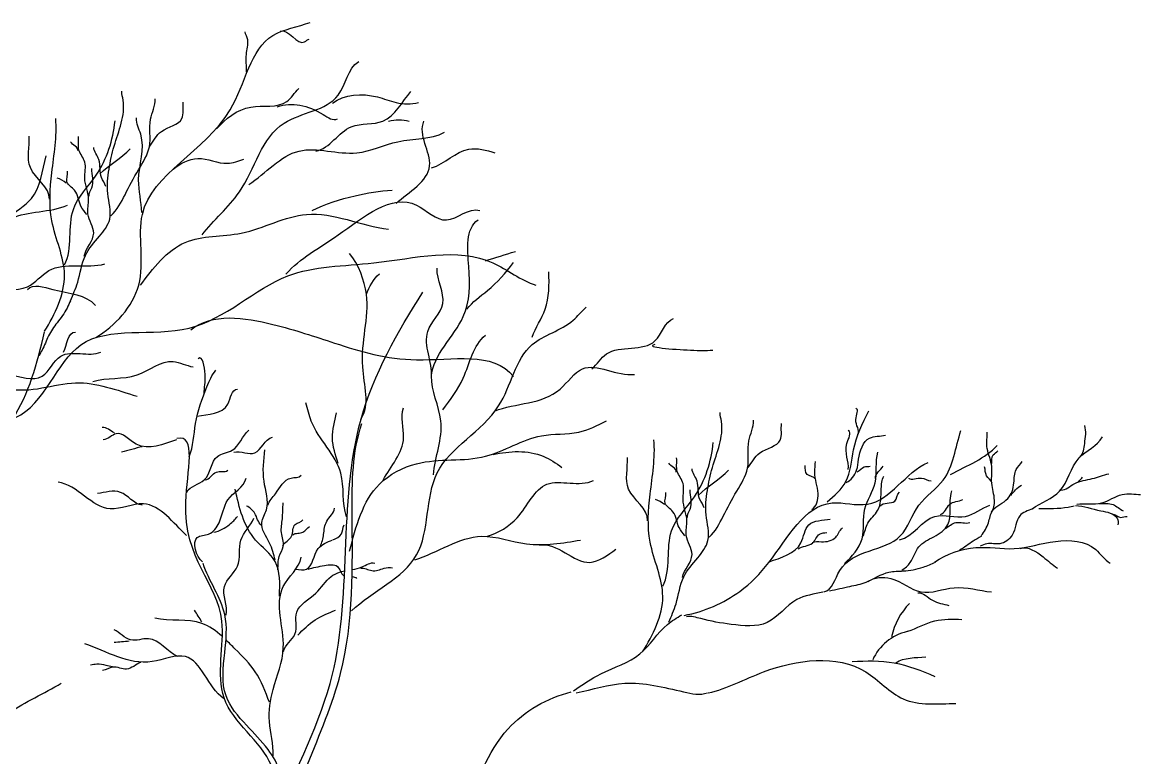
# Model space of a CAD drawing. Header units: millimetres. Extents: x 87938 to 265635, y 330093 to 434310.
# Drawn here: x 187852 to 189715, y 341878 to 343103 of the extents above; entities that cross this region are included whole.
import ezdxf

# ---------------------------------------------------------------- set-up
doc = ezdxf.new("R2010")
doc.units = ezdxf.units.MM

# ---------------------------------------------------------------- blocks, each defined once
blk = doc.blocks.new('A$C62A603CB')
for centre, radius, start, end in [((6370.6, 13398.2), 160, 135.3492, 168.1148), ((6276.7, 13328.6), 117.7, 102.7934, 156.1906)]:
    blk.add_arc(centre, radius, start, end)
for points, start_tangent, end_tangent in [([(4319.6, 14143.6), (4421.6, 14267.8), (4430.5, 14436.4), (4639.2, 14684.9), (4741.3, 14862.4), (4830, 14893.4)], (0.851487, 0.524376), (0.935395, 0.353605)), ([(4678, 14776), (4678, 14817), (4681.1, 14851.6), (4674.8, 14870.6)], (0.077744, 0.996973), (-0.207941, 0.978141)), ([(4758.4, 14872.1), (4816.7, 14846.9), (4827.8, 14853.2)], (0.923921, 0.382582), (0.999705, 0.024308)), ([(4572.6, 14387.6), (4661.3, 14489.7), (4767.9, 14653.8), (4896.6, 14720.4), (4945.4, 14800.3)], (0.602468, 0.798143), (0.844811, 0.535065)), ([(4259.7, 14230.6), (4276.4, 14274.7), (4294.8, 14338.7), (4328.2, 14384.2), (4352.6, 14425.3), (4348, 14486.2), (4351, 14544), (4363.2, 14598.7), (4384.6, 14708.3), (4381.5, 14729.6)], (0.342034, 0.939687), (0, 1)), ([(4607, 14639.9), (4688.4, 14691.8), (4774, 14704.8), (4802.5, 14735.9)], (0.654752, 0.755843), (0.707381, 0.706832)), ([(4843.4, 14587.2), (4927.7, 14645), (5003.2, 14658.3), (5069.8, 14729.2)], (0.98591, 0.167278), (0.65523, 0.755429)), ([(4882.8, 14700.9), (4989.8, 14715.9), (5034.3, 14702.6), (5087.5, 14702.6)], (0.774788, 0.632221), (0.969561, 0.244852)), ([(4355.7, 14432.9), (4389.1, 14483.1), (4421.1, 14542.5), (4447, 14597.3), (4450, 14662.7), (4460.7, 14711.4)], (0.721391, 0.692528), (-0.073914, 0.997265)), ([(4448.5, 14598.7), (4475.9, 14633.7), (4524.6, 14664.2), (4527.7, 14703.8)], (0.569705, 0.82185), (0.138227, 0.990401)), ([(4751.6, 14692.5), (4860.6, 14674.4), (4895.1, 14663.5)], (0.946177, 0.323651), (0.894596, 0.446876)), ([(4197.7, 14158.3), (4245, 14292.1), (4214.9, 14421.4), (4214.9, 14535.6), (4224, 14664.7)], (0.522515, 0.85263), (-0.084635, 0.996412)), ([(4245, 14316.2), (4266.1, 14448.4), (4320.2, 14529.5), (4365.3, 14658.8)], (0.464694, 0.885471), (0.106279, 0.994336)), ([(4429.2, 14440.5), (4421.5, 14518.3), (4426.6, 14627), (4416.3, 14665.9)], (-0.036167, 0.999346), (0.088923, 0.996038)), ([(5016.5, 14658.3), (5065.3, 14658.3)], (0.977951, 0.208836), (0.952402, -0.304846)), ([(5034.3, 14463), (5114.2, 14551.8), (5100.8, 14658.3)], (0.751609, 0.659609), (0.42775, 0.903897)), ([(4209, 14472.4), (4163.8, 14547.6), (4160.8, 14622.7)], (0.059701, 0.998216), (-0.066096, 0.997813)), ([(4291.7, 14337.1), (4314.5, 14391.8), (4300.9, 14437.5), (4302.3, 14472.5), (4293.3, 14522.7), (4293.3, 14560.7), (4279.5, 14589.6), (4278, 14621.6)], (0.207149, 0.978309), (-0.084778, 0.9964)), ([(4683.6, 14507.4), (4803.4, 14587.2), (4941, 14582.9), (5038.7, 14609.4), (5149.7, 14631.7)], (0.837343, 0.546679), (0.888063, 0.459722)), ([(4276.4, 14588.2), (4259.7, 14609.4)], (0.33789, 0.941186), (-0.387672, 0.921797)), ([(4343.5, 14502.9), (4332.8, 14524.2), (4326.7, 14566.8), (4314.5, 14595.7)], (-0.296315, 0.95509), (-0.107685, 0.994185)), ([(4329.1, 14532.5), (4401.4, 14592.6)], (0.702733, 0.711454), (0.683797, 0.729672)), ([(5118.6, 14547.3), (5207.4, 14591.7), (5269.6, 14582.9)], (0.963211, 0.268745), (0.951807, -0.306697)), ([(4109.1, 14426.5), (4166.5, 14474.1), (4201.4, 14575.8)], (0.707186, 0.707028), (0.276994, 0.960872)), ([(4504, 14544.2), (4562.6, 14569.6), (4632.8, 14557.9), (4671.9, 14567.6)], (0.780637, 0.624984), (0.947155, 0.320777)), ([(4297.8, 14436), (4284.1, 14455.8), (4268.9, 14493.8), (4250.7, 14513.6), (4252.1, 14539.4)], (-0.51487, 0.857268), (-0.181543, 0.983383)), ([(4303.9, 14480.1), (4310, 14499.9), (4310, 14545.5)], (-0.23863, 0.971111), (-0.014588, 0.999894)), ([(4249.1, 14510.5), (4227.7, 14522.7)], (-0.779975, 0.62581), (-0.966443, 0.256882)), ([(4772.3, 14294.4), (4896.6, 14387.6), (5083.1, 14458.6), (5154.1, 14423.1), (5234.1, 14445.3)], (0.672369, 0.740216), (0.94017, -0.340705)), ([(4834.4, 14445.3), (4936.6, 14480.8), (5025.3, 14494)], (0.883241, 0.468919), (0.999197, 0.040057)), ([(3864.4, 13901.9), (3883.4, 14041.8), (3969.3, 14169), (4042.4, 14340.6), (4118.7, 14426.5), (4252.3, 14458.2)], (0.120752, 0.992683), (0.91741, 0.397943)), ([(4426.1, 14267.8), (4532.6, 14369.8), (4665.8, 14392), (4821.2, 14436.4), (5016.5, 14400.9)], (0.58318, 0.812343), (0.991705, -0.128531)), ([(5123.2, 13816.5), (5141, 13945), (5118.8, 14051.3), (5194.2, 14193.1), (5207.4, 14312.7), (5229.7, 14423.4)], (0.083603, 0.996499), (0.819972, 0.572404)), ([(4128.7, 13952.8), (4284.1, 14125.8), (4541.5, 14165.7), (4776.8, 14289.9), (4981, 14321), (5265, 14321), (5367.2, 14267.8)], (0.909738, 0.415182), (0.955341, -0.295507)), ([(3956.6, 14140.3), (4067.8, 14254.8), (4156.9, 14264.3), (4207.8, 14302.5), (4341.3, 14318.4)], (0.707393, 0.706821), (0.964942, 0.262462)), ([(4950.4, 13949.4), (4954.9, 14073.4), (4963.7, 14246.3), (4923.8, 14343.7)], (0.560063, 0.82845), (-0.606707, 0.794926)), ([(5118.7, 14049.4), (5109.9, 14157.6), (5145.4, 14224.1), (5132.2, 14308.3)], (0.07454, 0.997218), (0.060644, 0.998159)), ([(5203, 14210.8), (5251.8, 14255.1), (5313.9, 14321.5)], (0.604718, 0.79644), (0.597984, 0.801508)), ([(5358.2, 14144.3), (5389.2, 14210.8), (5398, 14299.4)], (0.326759, 0.945108), (-0.0301, 0.999547)), ([(4156.9, 14257.9), (4217.2, 14257.9), (4319, 14219.8)], (0.715918, 0.698184), (0.672504, -0.740094)), ([(4963.7, 14246.3), (4994.8, 14295)], (0.379914, 0.925022), (0.783045, 0.621965)), ([(4697.8, 12601.5), (4746.8, 12985.3), (4877.4, 13320.1), (4951, 13948.9), (5098.1, 14251)], (-0.030885, 0.999523), (0.542086, 0.840323)), ([(4259.5, 14230.6), (4251, 14213.3), (4227.6, 14178.6), (4206.9, 14147.2), (4191.5, 14113), (4184.9, 14099.8)], (-0.533852, -0.845578), (-0.26797, -0.963427)), ([(4545.9, 14161.3), (4741.3, 14174.6), (4887.8, 14130.2), (5083.1, 14090.3), (5314, 14050.4)], (0.769691, 0.638416), (0.61188, -0.790951)), ([(4928.2, 13493), (5083.3, 13626), (5132.2, 13821), (5278.4, 13980.4), (5358.2, 14126.6), (5455.7, 14184.3), (5486.7, 14215.3)], (0.72156, 0.692352), (0.759343, 0.650691)), ([(5500, 14069), (5535.4, 14104.4), (5650.7, 14135.5), (5695, 14188.6)], (0.788267, 0.615333), (0.94177, 0.336258)), ([(4242.8, 14108.6), (4271.4, 14156.2)], (0.456307, 0.889822), (0.998955, -0.045695)), ([(5145.4, 13971.5), (5194.2, 14046.9), (5247.3, 14148.8)], (0.623705, 0.78166), (0.781061, 0.624455)), ([(4039.2, 14041.8), (4109.1, 14054.5), (4191.9, 14051.4), (4236.4, 14099), (4331.9, 14108.6)], (0.911847, 0.41053), (0.92083, 0.389963)), ([(5650.7, 14126.6), (5734.9, 14113.3), (5788.1, 14113.3)], (-0.977629, -0.210337), (0.999054, 0.043488)), ([(4312.7, 14038.6), (4417.7, 14054.5), (4503.6, 14086.3), (4551.2, 14073.6)], (0.954335, 0.298739), (0.989551, -0.144181)), ([(4577.8, 14010), (4579.8, 14055.7), (4563.3, 14093)], (-0.016915, 0.999857), (-0.76783, -0.640654)), ([(5268.4, 13968.1), (5424.6, 14020.3), (5477.8, 14069), (5602, 14055.7)], (0.926561, 0.376146), (0.99111, 0.133044)), ([(4541.8, 13859.7), (4556.9, 13938.5), (4584.1, 14026.3), (4605.4, 14065.7)], (0.396296, 0.918123), (0.637572, 0.770391)), ([(3864.4, 13854.3), (3947, 13956), (4039.2, 14041.8), (4109.1, 14022.7), (4271.4, 14035.5), (4417.7, 14003.6)], (0.26931, 0.963054), (0.955817, -0.293961)), ([(4561.2, 13956), (4633.9, 13985.1), (4656.6, 14020.4)], (0.978584, 0.205848), (0.999432, 0.033698)), ([(4916.3, 13716.6), (4902.8, 13820.4), (4832.5, 13944.3), (4819.2, 13987.8)], (-0.321011, 0.947076), (-0.305037, 0.952341)), ([(5003.7, 13804.2), (5052.3, 13905.1), (5052.3, 13976)], (0.478605, 0.878031), (0.360302, 0.932836)), ([(4896.1, 13843.8), (4882.8, 13904.1), (4892.9, 13964.4)], (-0.280368, 0.959893), (0.212041, 0.977261)), ([(5684, 13465.7), (5700.7, 13509.8), (5719.1, 13573.8), (5752.5, 13619.3), (5776.8, 13660.4), (5772.3, 13721.3), (5775.3, 13779.1), (5787.4, 13833.9), (5808.8, 13943.4), (5805.7, 13964.7)], (0.342034, 0.939687), (0, 1)), ([(6133.3, 13913), (6128.9, 13948.4), (6128.9, 13974.5)], (0.545181, 0.838318), (-0.957846, 0.287281)), ([(4363.8, 13916.6), (4334.7, 13929)], (-0.911359, 0.411613), (-0.981409, -0.191926)), ([(4536.2, 13775.4), (4577.8, 13804.5), (4608.9, 13860.5), (4644.2, 13875), (4683.7, 13922.8)], (0.438752, 0.898608), (0.764271, 0.644895)), ([(4722.4, 12643.6), (4740.9, 12869.5), (4823.8, 13127.5), (4902.3, 13344.1), (4929.9, 13726.7), (4952.9, 13938.6)], (-0.106884, 0.994271), (0.322678, 0.946509)), ([(5779.9, 13668), (5813.3, 13718.2), (5845.3, 13777.6), (5871.2, 13832.4), (5874.2, 13897.8), (5885, 13946.5)], (0.721391, 0.692528), (-0.073914, 0.997265)), ([(5872.8, 13833.9), (5900.1, 13868.8), (5948.8, 13899.3), (5951.9, 13938.9)], (0.569705, 0.82185), (0.138227, 0.990401)), ([(6662, 13859.9), (6673.6, 13891.3), (6673.6, 13933.6)], (0.817702, 0.575642), (-0.315976, 0.948767)), ([(4511.3, 13900), (4415.8, 13889.6), (4368, 13914.5), (4336.8, 13900)], (-0.954023, -0.299734), (-0.99904, -0.043801)), ([(4737.8, 12968.9), (4737.8, 13124.5), (4625, 13285.6), (4619.7, 13468), (4533.7, 13752.4), (4512.4, 13902.7)], (0.293486, 0.955963), (-0.961545, -0.274648)), ([(4648.4, 13870.9), (4698.2, 13868.8), (4739.8, 13906.2)], (0.97412, 0.226031), (0.971472, 0.237155)), ([(5621.2, 13395), (5669.2, 13527.2), (5639.2, 13656.5), (5639.2, 13770.7), (5648.2, 13899.8)], (0.522515, 0.85263), (-0.084635, 0.996412)), ([(6052.5, 13538), (6090.4, 13589), (6234.6, 13671.1), (6279, 13744.4), (6336.8, 13804.2), (6378.9, 13921.8)], (0.983822, 0.179149), (0.307988, 0.95139)), ([(6110.9, 13829.1), (6107.7, 13891.2), (6110.9, 13922.3)], (0.112322, 0.993672), (-0.846382, 0.532576)), ([(6106, 13798), (6130.6, 13827.4), (6135.5, 13853.5), (6161.7, 13904.2), (6199.3, 13910.8)], (0.893798, 0.448471), (0.967011, 0.254733)), ([(6450.6, 13728.6), (6458.8, 13755.7), (6452.4, 13796.5), (6451.5, 13841.7), (6440.7, 13884.3), (6441.6, 13917.8)], (0.76581, 0.643066), (-0.037069, 0.999313)), ([(6548.5, 13735.5), (6613.9, 13777.9), (6660.2, 13856.7), (6716, 13906.7)], (0.796112, 0.60515), (0.491849, 0.87068)), ([(4430.3, 13883.4), (4380.4, 13870.9)], (-0.98589, -0.167397), (-0.992734, -0.120327)), ([(5265.4, 13864.8), (5384.7, 13860.8), (5429.1, 13834.2)], (0.974796, 0.223097), (0.811691, -0.584088)), ([(5669.2, 13551.3), (5690.3, 13683.5), (5744.5, 13764.6), (5789.5, 13893.9)], (0.464694, 0.885471), (0.106279, 0.994336)), ([(6101.7, 13605.4), (6143.6, 13664.5), (6150.3, 13735.4), (6174.7, 13797.6), (6181.4, 13870.8)], (0.740367, 0.672203), (0.280106, 0.959969)), ([(6354.5, 13817.6), (6414.5, 13848.7), (6465.5, 13886.4)], (0.87421, 0.485548), (0.69396, 0.720013)), ([(6451.5, 13839.9), (6456.1, 13864.4), (6466.9, 13873.4)], (0.299612, 0.954061), (0.624514, 0.781014)), ([(5633.2, 13707.5), (5588, 13782.7), (5585, 13857.8)], (0.059701, 0.998216), (-0.066096, 0.997813)), ([(5700.7, 13823.3), (5684, 13844.5)], (0.33789, 0.941186), (-0.387672, 0.921797)), ([(5716, 13572.2), (5738.8, 13626.9), (5725.2, 13672.6), (5726.6, 13707.6), (5717.5, 13757.8), (5717.5, 13795.8), (5703.8, 13824.8), (5702.2, 13856.7)], (0.207149, 0.978309), (-0.084778, 0.9964)), ([(5720.4, 13482.1), (5852.7, 13539.2), (5921.9, 13608.3), (6072.2, 13749.6), (6156.4, 13746.6), (6300.7, 13845.8)], (0.981577, 0.191066), (0.920281, 0.391257)), ([(6024.3, 13734.2), (6038.9, 13771.8), (6030.8, 13822.5), (6032.5, 13848.7)], (0.85755, 0.5144), (0, 1)), ([(6427.1, 13672.4), (6444.3, 13702.3), (6454.2, 13731.3), (6490.5, 13760.2), (6505, 13797.4), (6510.5, 13829.1), (6525, 13848.1)], (0.67687, 0.736103), (0.58924, 0.807958)), ([(4579.8, 13804.5), (4606.8, 13823.2), (4633.9, 13827.3)], (0.997454, 0.071315), (0.806123, 0.591748)), ([(5767.8, 13738), (5757, 13759.3), (5750.9, 13801.9), (5738.8, 13830.8)], (-0.296315, 0.95509), (-0.107685, 0.994185)), ([(5753.4, 13767.6), (5825.7, 13827.7)], (0.702733, 0.711454), (0.683797, 0.729672)), ([(6032.5, 13806.1), (6012.8, 13817.6), (6007.9, 13838.8)], (-0.406001, 0.913873), (-0.071424, 0.997446)), ([(6132.2, 13824.1), (6148.6, 13835.6), (6163.3, 13837.2)], (0.919448, 0.393212), (0.917373, 0.398029)), ([(6175.4, 13808.2), (6194.2, 13837.2)], (-0.042728, 0.999087), (0.575865, 0.817545)), ([(6453.3, 13796.5), (6439.7, 13814.6), (6435.2, 13835.4)], (-0.192443, 0.981308), (-0.300911, 0.953652)), ([(6616.9, 13780.1), (6649.8, 13795.8), (6691.6, 13807.7), (6731.3, 13819)], (0.999964, 0.008427), (0.978397, 0.206737)), ([(4535.7, 13671.9), (4432.7, 13747.6), (4353.9, 13735.5), (4229.7, 13799.1)], (-0.731273, 0.682084), (-0.991098, 0.133136)), ([(4573.6, 13609.3), (4561.2, 13667.5), (4588.1, 13675.7), (4613.1, 13702.7), (4633.9, 13756.7), (4677.5, 13808.6)], (-0.791499, 0.611171), (0.253063, 0.96745)), ([(4728.8, 13744.5), (4747.3, 13771.7), (4784.3, 13808.9), (4808.4, 13815.4)], (0.358988, 0.933342), (0.683545, 0.729908)), ([(5251.8, 13670.3), (5322.7, 13714.6), (5393.6, 13794.3), (5504.5, 13803.2)], (0.950052, 0.312091), (0.892168, 0.451703)), ([(6145.9, 13670.9), (6157.6, 13701.7), (6180.7, 13731.6), (6189.4, 13783.7), (6195.1, 13813.6)], (0.421869, 0.906657), (0.442971, 0.896536)), ([(6254, 13808.8), (6284.9, 13808.8), (6308, 13802)], (0.809864, -0.586617), (0.994549, -0.104274)), ([(6497.8, 13767.5), (6523.1, 13791.9)], (0.590013, 0.807394), (0.87425, 0.485476)), ([(6658, 13801), (6668.4, 13811.4)], (0.730696, 0.682703), (0.326628, 0.945153)), ([(4429.6, 13744.6), (4378.1, 13774.9), (4323.6, 13771.8)], (-0.991693, 0.128628), (-0.985651, -0.168799)), ([(5722, 13671.1), (5708.3, 13690.9), (5693.2, 13728.9), (5674.9, 13748.7), (5676.3, 13774.6)], (-0.51487, 0.857268), (-0.181543, 0.983383)), ([(5728.1, 13715.2), (5734.2, 13735), (5734.2, 13780.6)], (-0.23863, 0.971111), (-0.014588, 0.999894)), ([(6187.5, 13742.2), (6221.3, 13753.8), (6232.8, 13775.1)], (0.439827, 0.898083), (0.778813, 0.627257)), ([(6238.1, 13589.9), (6258.1, 13607.8), (6278.9, 13645.4), (6314.5, 13669.4), (6348.1, 13698.7), (6353.2, 13731.1), (6357.4, 13778.2)], (0.865897, 0.500222), (0.295555, 0.955326)), ([(6654.5, 13746.7), (6713.9, 13749.8), (6763, 13769.7), (6806.8, 13769.7)], (0.987787, 0.155813), (0.999519, -0.031017)), ([(4713.5, 13696.6), (4698.2, 13724.9), (4678.5, 13742.3)], (-0.77662, 0.629969), (-0.915683, 0.401901)), ([(4752.7, 13590.8), (4756, 13622.4), (4765.8, 13646.4), (4761.5, 13679.1), (4763.6, 13711.8), (4765.8, 13750)], (0.114359, 0.993439), (0.094629, 0.995513)), ([(4854.1, 13646.4), (4861.8, 13674.7), (4869.4, 13706.3), (4888.1, 13736.9)], (0.410585, 0.911822), (0.094353, 0.995539)), ([(5673.4, 13745.6), (5652, 13757.8)], (-0.779975, 0.62581), (-0.966443, 0.256882)), ([(6232.4, 13662.2), (6316.7, 13717.7), (6390, 13717.7), (6447.8, 13744.4)], (0.982608, 0.185694), (0.945301, 0.326199)), ([(6330.1, 13722.1), (6352.3, 13746.5), (6383.4, 13757.7)], (0.975614, 0.219492), (0.900874, 0.43408)), ([(6651.6, 13743.5), (6712.1, 13731.1), (6750.7, 13713.3), (6752.7, 13697.6)], (0.998153, -0.060753), (-0.369543, -0.929214)), ([(6708.7, 13747.8), (6741, 13745.7), (6765.1, 13731.1)], (0.998838, 0.048184), (0.882538, -0.470242)), ([(4600.6, 13679.9), (4638, 13698.6), (4656.6, 13717.2)], (0.974504, 0.224372), (0.640405, 0.768037)), ([(4629.7, 13482.6), (4625.6, 13551.2), (4656.6, 13598.9), (4665.1, 13661.2), (4696.1, 13713.1)], (0.23094, 0.972968), (0.422586, 0.906323)), ([(4764.8, 13647.5), (4785.5, 13670.4), (4794.2, 13698.7), (4812.7, 13709.6)], (0.397709, 0.917512), (0.538788, 0.842442)), ([(5922.6, 13609.3), (5998, 13654.5), (6016.8, 13697.8), (6067.7, 13711)], (0.934837, 0.355077), (0.985014, 0.172476)), ([(6741.2, 13722.7), (6759, 13715.4), (6774.6, 13717.5)], (0.999537, 0.030434), (0.956588, -0.291444)), ([(4788.7, 13673.7), (4812.7, 13680.2), (4828, 13693.3)], (0.728522, 0.685022), (0.852513, 0.522705)), ([(4883.7, 13661.7), (4904.4, 13675.8), (4910.9, 13697.6)], (0.910695, 0.413079), (0.531181, 0.847258)), ([(6025.5, 13655.2), (6046.7, 13657.4), (6080.8, 13668), (6096.8, 13690.3)], (0.791751, 0.610843), (0.755548, 0.655094)), ([(6342.1, 13689.2), (6366.8, 13702.9), (6400.4, 13702.9)], (0.868141, 0.496317), (0.953192, 0.302366)), ([(5078.6, 13614.5), (5238.5, 13670.3), (5344.8, 13652.6), (5473.4, 13661.4)], (0.957865, 0.287217), (0.98646, 0.164003)), ([(5375.9, 13649.3), (5495.6, 13608.2), (5557.6, 13639.3)], (0.979414, 0.20186), (0.823661, 0.567083)), ([(5991.4, 13640.3), (6025.5, 13654.1), (6042.6, 13675.4), (6059.5, 13679.7)], (0.787205, 0.616691), (0.980602, 0.19601)), ([(6316.1, 13609.1), (6414.5, 13643.6), (6505.5, 13641.1), (6604, 13658.3), (6699.9, 13638.6), (6734.5, 13606.6)], (0.83978, 0.542927), (0.887846, -0.460142)), ([(6520.3, 13641.1), (6574.4, 13621.4), (6608.9, 13594.4)], (0.939194, 0.343386), (0.82238, -0.568938)), ([(4765.9, 13054.1), (4756.9, 13108.6), (4729.6, 13163.2), (4678.1, 13220.6), (4629.6, 13290.3), (4626.6, 13393.3), (4626.6, 13484.1), (4575.1, 13605.3)], (-0.423025, 0.906118), (-0.307228, 0.951636)), ([(4741.7, 13147.9), (4732.7, 13229.7), (4741.7, 13305.5), (4765.9, 13405.4), (4765.9, 13550.8), (4808.4, 13620.4)], (0.063203, 0.998001), (0.173952, 0.984754)), ([(4950.2, 13594.1), (4976.4, 13588.6), (5005.8, 13594.1), (5025.5, 13595.2)], (0.959338, 0.282261), (0.946561, -0.322526)), ([(6158, 13562.7), (6212.3, 13570), (6283.8, 13538), (6362.8, 13547.9), (6451.7, 13538)], (0.827181, 0.561936), (0.996096, -0.088278)), ([(6049.9, 13537.1), (5988.2, 13519.6), (5918.1, 13465.3), (5832.1, 13460.7), (5759.6, 13474.3), (5725.7, 13478.8)], (-0.977127, -0.212655), (-0.980577, -0.196135)), ([(6276.4, 13535.5), (6311, 13518.3), (6350.5, 13505.9)], (0.992329, 0.123624), (0.96851, -0.248973)), ([(6252.4, 13444.2), (6316.7, 13469.1), (6381, 13472.7)], (0.947682, 0.319215), (0.99981, -0.019506)), ([(4514.5, 13384.2), (4444.8, 13426.6), (4402.4, 13423.6), (4362.9, 13447.8)], (-0.918519, 0.395376), (-0.9226, 0.385758)), ([(4623.6, 13284.2), (4532.7, 13384.2), (4453.8, 13372.1), (4293.3, 13414.5)], (-0.810753, 0.585388), (-0.945863, 0.324565)), ([(5777.1, 13297.7), (5909.3, 13347.7), (6152.3, 13347.7), (6241.6, 13283.4), (6366.7, 13272.7)], (0.9777, 0.210005), (0.999706, 0.024244)), ([(4426.1, 13370.2), (4393, 13354.4), (4360.2, 13358.8), (4335.7, 13351.2)], (-0.91493, -0.403612), (-0.996534, -0.083188)), ([(6223.7, 13369.2), (6295.2, 13383.4)], (0.831963, 0.554831), (0.99666, 0.081662)), ([(3517.4, 13054.5), (3666.4, 13100), (3859.5, 13105.1), (4111.9, 13250.6), (4237.4, 13320.6)], (0.929455, 0.368937), (0.864049, 0.503408)), ([(5463.2, 13297.9), (5578.6, 13320.5), (5718.9, 13300.1), (5775.5, 13297.9)], (0.980374, 0.197148), (0.933913, 0.3575))]:
    blk.add_spline(points, degree=3, dxfattribs=dict(start_tangent=start_tangent, end_tangent=end_tangent))
for points, start_tangent in [([(5247.3, 14326), (5318.3, 14348.2)], (0.924268, 0.381743)), ([(6060.2, 13752.6), (6105.2, 13800.7), (6123.2, 13875.9), (6159.4, 13969)], (0.962971, 0.269606)), ([(4923.8, 13634.9), (4994.8, 13794.3), (5083.3, 13843.1), (5247.3, 13860.8), (5380.3, 13909.5), (5469, 13918.4), (5535.4, 13945)], (0.843778, 0.536692)), ([(4756.6, 13527.9), (4746.4, 13610.1), (4700, 13661.5), (4651.2, 13782.3)], (-0.086072, 0.996289)), ([(6550, 13735.4), (6519, 13719.1), (6501.3, 13673.4), (6471.7, 13652.7), (6440.8, 13652.7), (6424.6, 13646.9)], (-0.394347, -0.918962)), ([(5456.4, 13302.4), (5522, 13343.1), (5614.8, 13390.6), (5680.5, 13460.7), (5714.4, 13483.4)], (0.946286, 0.323331))]:
    blk.add_spline(points, degree=3, dxfattribs=dict(start_tangent=start_tangent))
for points, knots in [([(3668.8, 13323.6), (3690.7, 13378.5), (3693.7, 13553), (3887.2, 13758.6), (4135.6, 13911.9), (4179.9, 14082.1), (4197.6, 14156.9)], [0, 0, 0, 0, 0.0342256, 0.096487, 0.1529365, 0.1960705, 0.1960705, 0.1960705, 0.1960705]), ([(4824.7, 13591.9), (4837.4, 13596.3), (4858.7, 13599.6), (4898.3, 13606.8), (4902.8, 13579.9), (4910.8, 13576.1), (4911.3, 13575.9)], [0, 0, 0, 0, 0.00775582, 0.01366704, 0.01879465, 0.01914512, 0.01914512, 0.01914512, 0.01914512]), ([(4929.9, 13591), (4937.8, 13592.3), (4956, 13596.2), (4973.2, 13609), (4983.4, 13606.7)], [0.0527156, 0.0527156, 0.0527156, 0.0527156, 0.05734789, 0.06341736, 0.06341736, 0.06341736, 0.06341736]), ([(4766.6, 13396.1), (4769.4, 13412.4), (4806.5, 13433.6), (4784.5, 13499.8), (4846.6, 13528.8), (4869.1, 13570.4), (4896.3, 13584.5), (4907.7, 13587.2), (4911.9, 13588.1)], [0, 0, 0, 0, 0.00954633, 0.01958069, 0.03204293, 0.04236706, 0.04665594, 0.04918363, 0.04918363, 0.04918363, 0.04918363]), ([(4620.8, 13431.6), (4605.8, 13445), (4559.4, 13478.9), (4496.7, 13467.4), (4459.9, 13475.1)], [0.03728873, 0.03728873, 0.03728873, 0.03728873, 0.04865342, 0.07041365, 0.07041365, 0.07041365, 0.07041365]), ([(4732.7, 13275.2), (4723.6, 13300.3), (4705, 13349.4), (4661.6, 13391.4), (4636.7, 13416.7), (4629.5, 13423.6)], [0, 0, 0, 0, 0.01541833, 0.02949481, 0.03509204, 0.03509204, 0.03509204, 0.03509204]), ([(4321, 9540.7), (4337.8, 9628.3), (4374.3, 9918.9), (4342.6, 10387.9), (4319.8, 10882.1), (4357.1, 11296.8), (4410.4, 11682.4), (4594.2, 12000.5), (4705.7, 12308.5), (4655.9, 12577.7), (4857.8, 12741.9), (5078.4, 12801.5), (5205, 13013.7), (5269.3, 13214), (5394.9, 13286.4), (5451.5, 13299.8)], [0.1620426, 0.1620426, 0.1620426, 0.1620426, 0.2135281, 0.3309947, 0.4331658, 0.4991803, 0.5723292, 0.6554691, 0.709147, 0.761061, 0.796672, 0.846906, 0.8892534, 0.9322249, 0.9658864, 0.9658864, 0.9658864, 0.9658864])]:
    blk.add_open_spline(points, degree=3, knots=knots)
for points, end_tangent in [([(4746.3, 13613.7), (4733.2, 13654.1), (4714.5, 13703.1), (4725.5, 13733.6), (4720, 13801.2), (4722.2, 13876.4)], (0.061664, 0.998097)), ([(6427.6, 13670.4), (6408.4, 13658.7), (6375.9, 13636.5)], (-0.980795, -0.195044)), ([(6066, 13540.7), (6114.7, 13551), (6153, 13561.4), (6207.7, 13584.9), (6241.6, 13587.9), (6288.9, 13596.8), (6318.4, 13608.5)], (0.995641, -0.093271)), ([(4359.2, 13359.3), (4343.9, 13363.1), (4322.1, 13365.9), (4306.9, 13363.7)], (-0.957099, 0.289762)), ([(6120.1, 13372.7), (6220.2, 13369.2), (6316.7, 13337)], (0.999582, -0.028914))]:
    blk.add_spline(points, degree=3, dxfattribs=dict(end_tangent=end_tangent))
for points in [[(6564.7, 13736.8), (6634.1, 13739.8), (6648.9, 13742.7)], [(4795.2, 13592.1), (4821, 13592.1), (4849.2, 13640.9), (4882.6, 13661.5)], [(4572.1, 13466.7), (4554.6, 13494.4)], [(4800.4, 13435.2), (4841.6, 13471.3), (4890.4, 13494.4)], [(4399.3, 13420.5), (4362.9, 13417.5)]]:
    blk.add_spline(points, degree=3)
blk.add_open_spline([(4929.5, 13574.4), (4933.8, 13574.1), (4937.7, 13573.1), (4940.4, 13570.1)], degree=3)

msp = doc.modelspace()

# ---------------------------------------------------------------- block references
at = {"xscale": 0.7, "yscale": 0.7, "zscale": 0.7}
msp.add_blockref('A$C62A603CB', (184950.7, 332677.3), dxfattribs=at)

doc.saveas('drawing.dxf')
